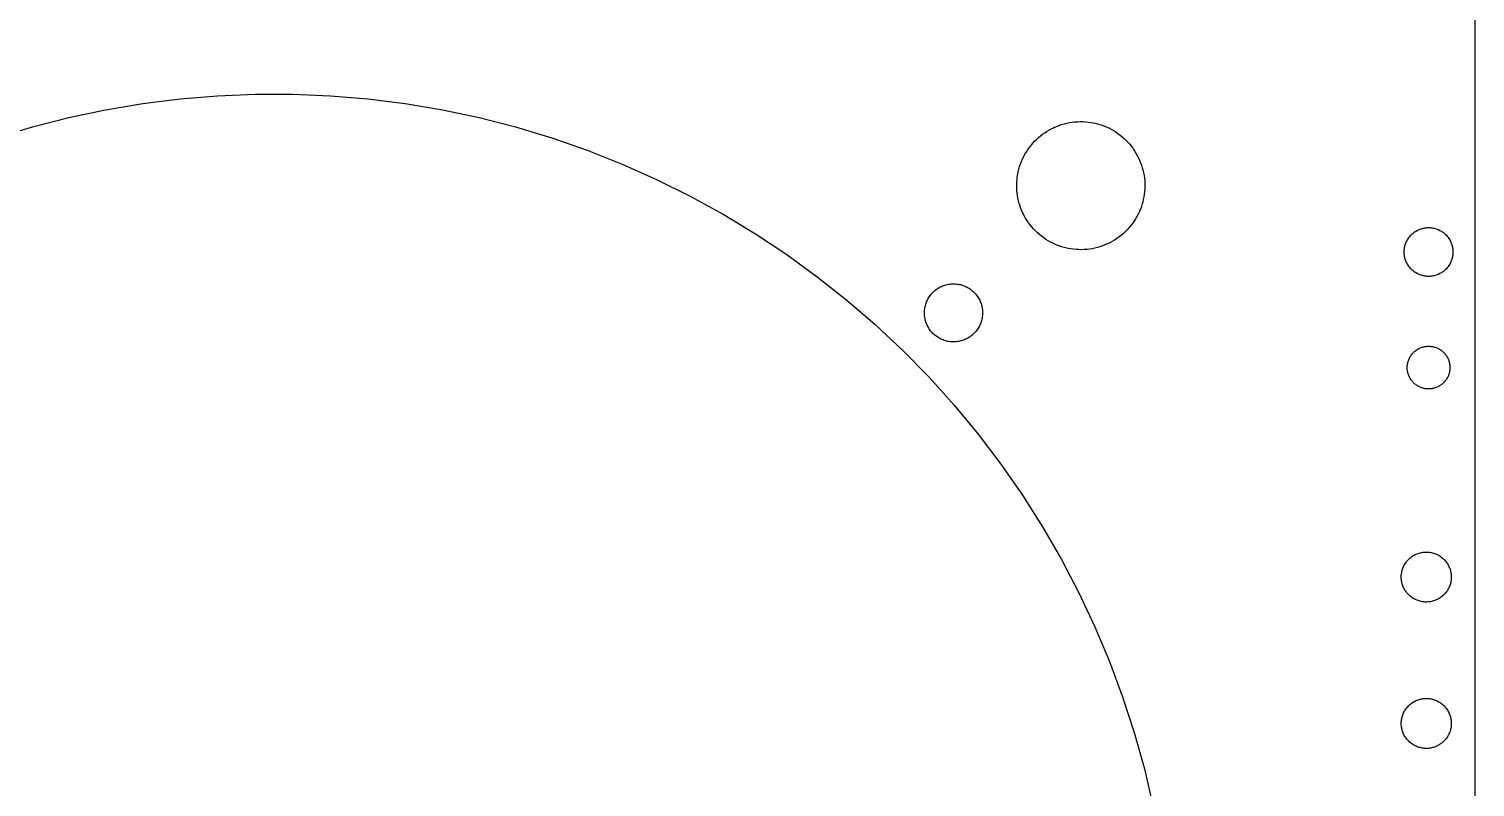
# Model space of a CAD drawing. Header units: metres. Extents: x -5.44 to 3.88, y -4.24 to 5.56.
# Drawn here: x -0.791 to 3.875, y 0.662 to 3.109 of the extents above; entities that cross this region are included whole.
import ezdxf

# ---------------------------------------------------------------- set-up
doc = ezdxf.new("R2010")
doc.units = ezdxf.units.M

msp = doc.modelspace()

# ---------------------------------------------------------------- linework, layer by layer
for p, q in [((3.875, -1.034), (3.875, 4.56599)), ((-0.303024, 2.88313), (-0.182022, 2.89328)), ((-0.182022, 2.89328), (-0.0607, 2.89838)), ((-0.0607, 2.89838), (0.0607, 2.89838)), ((0.0607, 2.89838), (0.182022, 2.89328)), ((0.182022, 2.89328), (0.303024, 2.88313)), ((-0.661987, 2.82242), (-0.543213, 2.84766)), ((-0.543213, 2.84766), (-0.423492, 2.8679)), ((-0.423492, 2.8679), (-0.303024, 2.88313)), ((0.303024, 2.88313), (0.423492, 2.8679)), ((0.423492, 2.8679), (0.543213, 2.84766)), ((0.543213, 2.84766), (0.661987, 2.82242)), ((-0.779602, 2.79222), (-0.661987, 2.82242)), ((0.661987, 2.82242), (0.779602, 2.79222)), ((2.53291, 2.79739), (2.54112, 2.80016)), ((2.54112, 2.80016), (2.54942, 2.80258)), ((2.54942, 2.80258), (2.55783, 2.80464)), ((2.55783, 2.80464), (2.56633, 2.80635)), ((2.56633, 2.80635), (2.57487, 2.80771)), ((2.57487, 2.80771), (2.58348, 2.8087)), ((2.58348, 2.8087), (2.5921, 2.80934)), ((2.5921, 2.80934), (2.60075, 2.8096)), ((2.60075, 2.8096), (2.60942, 2.80951)), ((2.60942, 2.80951), (2.61806, 2.80907)), ((2.61806, 2.80907), (2.62668, 2.80824)), ((2.62668, 2.80824), (2.63525, 2.80707)), ((2.63525, 2.80707), (2.64378, 2.80554)), ((2.64378, 2.80554), (2.65222, 2.80365)), ((2.65222, 2.80365), (2.66058, 2.80141)), ((2.66058, 2.80141), (2.66885, 2.79883)), ((-0.895844, 2.75713), (-0.779602, 2.79222)), ((0.779602, 2.79222), (0.895844, 2.75713)), ((0.895844, 2.75713), (1.01051, 2.71719)), ((2.45987, 2.75211), (2.46623, 2.75797)), ((2.46623, 2.75797), (2.47285, 2.76355)), ((2.47285, 2.76355), (2.47969, 2.76886)), ((2.47969, 2.76886), (2.48674, 2.77388)), ((2.48674, 2.77388), (2.494, 2.77859)), ((2.494, 2.77859), (2.50146, 2.783)), ((2.50146, 2.783), (2.50909, 2.78709)), ((2.50909, 2.78709), (2.51688, 2.79086)), ((2.51688, 2.79086), (2.52483, 2.7943)), ((2.52483, 2.7943), (2.53291, 2.79739)), ((2.66885, 2.79883), (2.677, 2.79588)), ((2.677, 2.79588), (2.68501, 2.79262)), ((2.68501, 2.79262), (2.69289, 2.78902)), ((2.69289, 2.78902), (2.70059, 2.78508)), ((2.70059, 2.78508), (2.70815, 2.78084)), ((2.70815, 2.78084), (2.7155, 2.77628)), ((2.7155, 2.77628), (2.72266, 2.77141)), ((2.72266, 2.77141), (2.72961, 2.76625)), ((2.72961, 2.76625), (2.73634, 2.7608)), ((2.73634, 2.7608), (2.74283, 2.75507)), ((2.74283, 2.75507), (2.74908, 2.74908)), ((1.01051, 2.71719), (1.12341, 2.67249)), ((2.42285, 2.70439), (2.42726, 2.71184)), ((2.42726, 2.71184), (2.43198, 2.7191)), ((2.43198, 2.7191), (2.43698, 2.72617)), ((2.43698, 2.72617), (2.44229, 2.733)), ((2.44229, 2.733), (2.44788, 2.73961)), ((2.44788, 2.73961), (2.45374, 2.74599)), ((2.45374, 2.74599), (2.45987, 2.75211)), ((2.74908, 2.74908), (2.75507, 2.74283)), ((2.75507, 2.74283), (2.7608, 2.73634)), ((2.7608, 2.73634), (2.76625, 2.72961)), ((2.76625, 2.72961), (2.77141, 2.72266)), ((2.77141, 2.72266), (2.77628, 2.7155)), ((2.77628, 2.7155), (2.78084, 2.70815)), ((2.78084, 2.70815), (2.78508, 2.70059)), ((1.12341, 2.67249), (1.23433, 2.62309)), ((2.40327, 2.65642), (2.40569, 2.66473)), ((2.40569, 2.66473), (2.40845, 2.67294)), ((2.40845, 2.67294), (2.41156, 2.68102)), ((2.41156, 2.68102), (2.41499, 2.68896)), ((2.41499, 2.68896), (2.41876, 2.69676)), ((2.41876, 2.69676), (2.42285, 2.70439)), ((2.78508, 2.70059), (2.78902, 2.69289)), ((2.78902, 2.69289), (2.79262, 2.68501)), ((2.79262, 2.68501), (2.79588, 2.677)), ((2.79588, 2.677), (2.79883, 2.66885)), ((2.79883, 2.66885), (2.80141, 2.66058)), ((2.80141, 2.66058), (2.80365, 2.65222)), ((1.23433, 2.62309), (1.34309, 2.56911)), ((2.39624, 2.60509), (2.39651, 2.61374)), ((2.39651, 2.61374), (2.39716, 2.62238)), ((2.39716, 2.62238), (2.39815, 2.63098)), ((2.39815, 2.63098), (2.39951, 2.63953)), ((2.39951, 2.63953), (2.40121, 2.64801)), ((2.40121, 2.64801), (2.40327, 2.65642)), ((2.80365, 2.65222), (2.80554, 2.64378)), ((2.80554, 2.64378), (2.80707, 2.63525)), ((2.80707, 2.63525), (2.80824, 2.62668)), ((2.80824, 2.62668), (2.80907, 2.61806)), ((2.80907, 2.61806), (2.80951, 2.60942)), ((1.34309, 2.56911), (1.44949, 2.51062)), ((2.39633, 2.59644), (2.39624, 2.60509)), ((2.39679, 2.58778), (2.39633, 2.59644)), ((2.3976, 2.57916), (2.39679, 2.58778)), ((2.39877, 2.57059), (2.3976, 2.57916)), ((2.40031, 2.56207), (2.39877, 2.57059)), ((2.80635, 2.56633), (2.80464, 2.55783)), ((2.80771, 2.57487), (2.80635, 2.56633)), ((2.8087, 2.58348), (2.80771, 2.57487)), ((2.80934, 2.5921), (2.8087, 2.58348)), ((2.8096, 2.60075), (2.80934, 2.5921)), ((2.80951, 2.60942), (2.8096, 2.60075)), ((2.40219, 2.55362), (2.40031, 2.56207)), ((2.40443, 2.54526), (2.40219, 2.55362)), ((2.40703, 2.537), (2.40443, 2.54526)), ((2.40996, 2.52885), (2.40703, 2.537)), ((2.41324, 2.52084), (2.40996, 2.52885)), ((2.41684, 2.51297), (2.41324, 2.52084)), ((2.7943, 2.52483), (2.79086, 2.51688)), ((2.79739, 2.53291), (2.7943, 2.52483)), ((2.80016, 2.54112), (2.79739, 2.53291)), ((2.80258, 2.54942), (2.80016, 2.54112)), ((2.80464, 2.55783), (2.80258, 2.54942)), ((1.44949, 2.51062), (1.55336, 2.44771)), ((2.42076, 2.50525), (2.41684, 2.51297)), ((2.42502, 2.49771), (2.42076, 2.50525)), ((2.42958, 2.49036), (2.42502, 2.49771)), ((2.43445, 2.48318), (2.42958, 2.49036)), ((2.43961, 2.47624), (2.43445, 2.48318)), ((2.44505, 2.46951), (2.43961, 2.47624)), ((2.76355, 2.47285), (2.75797, 2.46623)), ((2.76886, 2.47969), (2.76355, 2.47285)), ((2.77388, 2.48674), (2.76886, 2.47969)), ((2.77859, 2.494), (2.77388, 2.48674)), ((2.783, 2.50146), (2.77859, 2.494)), ((2.78709, 2.50909), (2.783, 2.50146)), ((2.79086, 2.51688), (2.78709, 2.50909)), ((1.55336, 2.44771), (1.6545, 2.38052)), ((2.45078, 2.46301), (2.44505, 2.46951)), ((2.45677, 2.45677), (2.45078, 2.46301)), ((2.46301, 2.45078), (2.45677, 2.45677)), ((2.46951, 2.44505), (2.46301, 2.45078)), ((2.47624, 2.43961), (2.46951, 2.44505)), ((2.48318, 2.43445), (2.47624, 2.43961)), ((2.49036, 2.42958), (2.48318, 2.43445)), ((2.49771, 2.42502), (2.49036, 2.42958)), ((2.71184, 2.42726), (2.70439, 2.42285)), ((2.7191, 2.43198), (2.71184, 2.42726)), ((2.72617, 2.43698), (2.7191, 2.43198)), ((2.733, 2.44229), (2.72617, 2.43698)), ((2.73961, 2.44788), (2.733, 2.44229)), ((2.74599, 2.45374), (2.73961, 2.44788)), ((2.75211, 2.45987), (2.74599, 2.45374)), ((2.75797, 2.46623), (2.75211, 2.45987)), ((3.65446, 2.42375), (3.65599, 2.42668)), ((3.65599, 2.42668), (3.65764, 2.42953)), ((3.65764, 2.42953), (3.65941, 2.43231)), ((3.65941, 2.43231), (3.66129, 2.43503)), ((3.66129, 2.43503), (3.66328, 2.43765)), ((3.66328, 2.43765), (3.66539, 2.44019)), ((3.66539, 2.44019), (3.66759, 2.44264)), ((3.66759, 2.44264), (3.66991, 2.44499)), ((3.66991, 2.44499), (3.6723, 2.44725)), ((3.6723, 2.44725), (3.6748, 2.44942)), ((3.6748, 2.44942), (3.67738, 2.45146)), ((3.67738, 2.45146), (3.68005, 2.4534)), ((3.68005, 2.4534), (3.6828, 2.45523)), ((3.6828, 2.45523), (3.68562, 2.45694)), ((3.68562, 2.45694), (3.68851, 2.45853)), ((3.68851, 2.45853), (3.69147, 2.45999)), ((3.69147, 2.45999), (3.69447, 2.46133)), ((3.69447, 2.46133), (3.69754, 2.46254)), ((3.69754, 2.46254), (3.70065, 2.46362)), ((3.70065, 2.46362), (3.70381, 2.46458)), ((3.70381, 2.46458), (3.70702, 2.46541)), ((3.70702, 2.46541), (3.71024, 2.46608)), ((3.71024, 2.46608), (3.71349, 2.46663)), ((3.71349, 2.46663), (3.71677, 2.46706)), ((3.71677, 2.46706), (3.72005, 2.46733)), ((3.72005, 2.46733), (3.72334, 2.46747)), ((3.72334, 2.46747), (3.72664, 2.46747)), ((3.72664, 2.46747), (3.72993, 2.46733)), ((3.72993, 2.46733), (3.73322, 2.46706)), ((3.73322, 2.46706), (3.7365, 2.46663)), ((3.7365, 2.46663), (3.73975, 2.46608)), ((3.73975, 2.46608), (3.74297, 2.46541)), ((3.74297, 2.46541), (3.74617, 2.46458)), ((3.74617, 2.46458), (3.74933, 2.46362)), ((3.74933, 2.46362), (3.75244, 2.46254)), ((3.75244, 2.46254), (3.75551, 2.46133)), ((3.75551, 2.46133), (3.75851, 2.45999)), ((3.75851, 2.45999), (3.76147, 2.45853)), ((3.76147, 2.45853), (3.76436, 2.45694)), ((3.76436, 2.45694), (3.76718, 2.45523)), ((3.76718, 2.45523), (3.76993, 2.4534)), ((3.76993, 2.4534), (3.7726, 2.45146)), ((3.7726, 2.45146), (3.77518, 2.44942)), ((3.77518, 2.44942), (3.77768, 2.44725)), ((3.77768, 2.44725), (3.78009, 2.44499)), ((3.78009, 2.44499), (3.78239, 2.44264)), ((3.78239, 2.44264), (3.78459, 2.44019)), ((3.78459, 2.44019), (3.7867, 2.43765)), ((3.7867, 2.43765), (3.7887, 2.43503)), ((3.7887, 2.43503), (3.79057, 2.43231)), ((3.79057, 2.43231), (3.79234, 2.42953)), ((3.79234, 2.42953), (3.79399, 2.42668)), ((3.79399, 2.42668), (3.79552, 2.42375)), ((1.6545, 2.38052), (1.75273, 2.30914)), ((2.50525, 2.42076), (2.49771, 2.42502)), ((2.51297, 2.41684), (2.50525, 2.42076)), ((2.52084, 2.41324), (2.51297, 2.41684)), ((2.52885, 2.40996), (2.52084, 2.41324)), ((2.537, 2.40703), (2.52885, 2.40996)), ((2.54526, 2.40443), (2.537, 2.40703)), ((2.55362, 2.40219), (2.54526, 2.40443)), ((2.56207, 2.40031), (2.55362, 2.40219)), ((2.57059, 2.39877), (2.56207, 2.40031)), ((2.57916, 2.3976), (2.57059, 2.39877)), ((2.58778, 2.39679), (2.57916, 2.3976)), ((2.59644, 2.39633), (2.58778, 2.39679)), ((2.60509, 2.39624), (2.59644, 2.39633)), ((2.61374, 2.39651), (2.60509, 2.39624)), ((2.62238, 2.39716), (2.61374, 2.39651)), ((2.63098, 2.39815), (2.62238, 2.39716)), ((2.63953, 2.39951), (2.63098, 2.39815)), ((2.64801, 2.40121), (2.63953, 2.39951)), ((2.65642, 2.40327), (2.64801, 2.40121)), ((2.66473, 2.40569), (2.65642, 2.40327)), ((2.67294, 2.40845), (2.66473, 2.40569)), ((2.68102, 2.41156), (2.67294, 2.40845)), ((2.68896, 2.41499), (2.68102, 2.41156)), ((2.69676, 2.41876), (2.68896, 2.41499)), ((2.70439, 2.42285), (2.69676, 2.41876)), ((3.64626, 2.38875), (3.64632, 2.39204)), ((3.64632, 2.38544), (3.64626, 2.38875)), ((3.64632, 2.39204), (3.64653, 2.39532)), ((3.64653, 2.38216), (3.64632, 2.38544)), ((3.64653, 2.39532), (3.64688, 2.39861)), ((3.64688, 2.37888), (3.64653, 2.38216)), ((3.64688, 2.39861), (3.64735, 2.40187)), ((3.64735, 2.40187), (3.64798, 2.40511)), ((3.64798, 2.40511), (3.64873, 2.40833)), ((3.64873, 2.40833), (3.64961, 2.4115)), ((3.64961, 2.4115), (3.65063, 2.41464)), ((3.65063, 2.41464), (3.65178, 2.41772)), ((3.65178, 2.41772), (3.65306, 2.42076)), ((3.65306, 2.42076), (3.65446, 2.42375)), ((3.79552, 2.42375), (3.79692, 2.42076)), ((3.79692, 2.42076), (3.7982, 2.41772)), ((3.7982, 2.41772), (3.79935, 2.41464)), ((3.79935, 2.41464), (3.80037, 2.4115)), ((3.80037, 2.4115), (3.80125, 2.40833)), ((3.80125, 2.40833), (3.80202, 2.40511)), ((3.80202, 2.40511), (3.80263, 2.40187)), ((3.80263, 2.40187), (3.80312, 2.39861)), ((3.80312, 2.39861), (3.80345, 2.39532)), ((3.80345, 2.38216), (3.80312, 2.37888)), ((3.80345, 2.39532), (3.80367, 2.39204)), ((3.80367, 2.38544), (3.80345, 2.38216)), ((3.80367, 2.39204), (3.80373, 2.38875)), ((3.80373, 2.38875), (3.80367, 2.38544)), ((3.64735, 2.37561), (3.64688, 2.37888)), ((3.64798, 2.37238), (3.64735, 2.37561)), ((3.64873, 2.36916), (3.64798, 2.37238)), ((3.64961, 2.36598), (3.64873, 2.36916)), ((3.65063, 2.36284), (3.64961, 2.36598)), ((3.65178, 2.35976), (3.65063, 2.36284)), ((3.65306, 2.35672), (3.65178, 2.35976)), ((3.65446, 2.35373), (3.65306, 2.35672)), ((3.65599, 2.35081), (3.65446, 2.35373)), ((3.65764, 2.34795), (3.65599, 2.35081)), ((3.65941, 2.34517), (3.65764, 2.34795)), ((3.66129, 2.34245), (3.65941, 2.34517)), ((3.66328, 2.33983), (3.66129, 2.34245)), ((3.66539, 2.3373), (3.66328, 2.33983)), ((3.66759, 2.33484), (3.66539, 2.3373)), ((3.66991, 2.33249), (3.66759, 2.33484)), ((3.78239, 2.33484), (3.78009, 2.33249)), ((3.78459, 2.3373), (3.78239, 2.33484)), ((3.7867, 2.33983), (3.78459, 2.3373)), ((3.7887, 2.34245), (3.7867, 2.33983)), ((3.79057, 2.34517), (3.7887, 2.34245)), ((3.79234, 2.34795), (3.79057, 2.34517)), ((3.79399, 2.35081), (3.79234, 2.34795)), ((3.79552, 2.35373), (3.79399, 2.35081)), ((3.79692, 2.35672), (3.79552, 2.35373)), ((3.7982, 2.35976), (3.79692, 2.35672)), ((3.79935, 2.36284), (3.7982, 2.35976)), ((3.80037, 2.36598), (3.79935, 2.36284)), ((3.80125, 2.36916), (3.80037, 2.36598)), ((3.80202, 2.37238), (3.80125, 2.36916)), ((3.80263, 2.37561), (3.80202, 2.37238)), ((3.80312, 2.37888), (3.80263, 2.37561)), ((1.75273, 2.30914), (1.8479, 2.23372)), ((3.6723, 2.33023), (3.66991, 2.33249)), ((3.6748, 2.32806), (3.6723, 2.33023)), ((3.67738, 2.32602), (3.6748, 2.32806)), ((3.68005, 2.32408), (3.67738, 2.32602)), ((3.6828, 2.32227), (3.68005, 2.32408)), ((3.68562, 2.32056), (3.6828, 2.32227)), ((3.68851, 2.31895), (3.68562, 2.32056)), ((3.69147, 2.31749), (3.68851, 2.31895)), ((3.69447, 2.31615), (3.69147, 2.31749)), ((3.69754, 2.31494), (3.69447, 2.31615)), ((3.70065, 2.31386), (3.69754, 2.31494)), ((3.70381, 2.3129), (3.70065, 2.31386)), ((3.70702, 2.31209), (3.70381, 2.3129)), ((3.71024, 2.3114), (3.70702, 2.31209)), ((3.71349, 2.31085), (3.71024, 2.3114)), ((3.71677, 2.31042), (3.71349, 2.31085)), ((3.72005, 2.31015), (3.71677, 2.31042)), ((3.72334, 2.31001), (3.72005, 2.31015)), ((3.72664, 2.31001), (3.72334, 2.31001)), ((3.72993, 2.31015), (3.72664, 2.31001)), ((3.73322, 2.31042), (3.72993, 2.31015)), ((3.7365, 2.31085), (3.73322, 2.31042)), ((3.73975, 2.3114), (3.7365, 2.31085)), ((3.74297, 2.31209), (3.73975, 2.3114)), ((3.74617, 2.3129), (3.74297, 2.31209)), ((3.74933, 2.31386), (3.74617, 2.3129)), ((3.75244, 2.31494), (3.74933, 2.31386)), ((3.75551, 2.31615), (3.75244, 2.31494)), ((3.75851, 2.31749), (3.75551, 2.31615)), ((3.76147, 2.31895), (3.75851, 2.31749)), ((3.76436, 2.32056), (3.76147, 2.31895)), ((3.76718, 2.32227), (3.76436, 2.32056)), ((3.76993, 2.32408), (3.76718, 2.32227)), ((3.7726, 2.32602), (3.76993, 2.32408)), ((3.77518, 2.32806), (3.7726, 2.32602)), ((3.77768, 2.33023), (3.77518, 2.32806)), ((3.78009, 2.33249), (3.77768, 2.33023)), ((2.11063, 2.23833), (2.11263, 2.2417)), ((2.11263, 2.2417), (2.11476, 2.245)), ((2.11476, 2.245), (2.11703, 2.2482)), ((2.11703, 2.2482), (2.11945, 2.2513)), ((2.11945, 2.2513), (2.12198, 2.2543)), ((2.12198, 2.2543), (2.12463, 2.25719)), ((2.12463, 2.25719), (2.12741, 2.25996)), ((2.12741, 2.25996), (2.13031, 2.26262)), ((2.13031, 2.26262), (2.1333, 2.26515)), ((2.1333, 2.26515), (2.1364, 2.26756)), ((2.1364, 2.26756), (2.1396, 2.26984)), ((2.1396, 2.26984), (2.1429, 2.27197)), ((2.1429, 2.27197), (2.14629, 2.27397)), ((2.14629, 2.27397), (2.14973, 2.27583)), ((2.14973, 2.27583), (2.15327, 2.27754)), ((2.15327, 2.27754), (2.15688, 2.2791)), ((2.15688, 2.2791), (2.16054, 2.2805)), ((2.16054, 2.2805), (2.16426, 2.28177)), ((2.16426, 2.28177), (2.16805, 2.28285)), ((2.16805, 2.28285), (2.17184, 2.2838)), ((2.17184, 2.2838), (2.1757, 2.28458)), ((2.1757, 2.28458), (2.17958, 2.28519)), ((2.17958, 2.28519), (2.18347, 2.28563)), ((2.18347, 2.28563), (2.18739, 2.28592)), ((2.18739, 2.28592), (2.19131, 2.28604)), ((2.19131, 2.28604), (2.19525, 2.28601)), ((2.19525, 2.28601), (2.19917, 2.2858)), ((2.19917, 2.2858), (2.20308, 2.28543)), ((2.20308, 2.28543), (2.20697, 2.2849)), ((2.20697, 2.2849), (2.21083, 2.28419)), ((2.21083, 2.28419), (2.21466, 2.28334)), ((2.21466, 2.28334), (2.21846, 2.28233)), ((2.21846, 2.28233), (2.2222, 2.28116)), ((2.2222, 2.28116), (2.22591, 2.27983)), ((2.22591, 2.27983), (2.22954, 2.27834)), ((2.22954, 2.27834), (2.23311, 2.2767)), ((2.23311, 2.2767), (2.2366, 2.27492)), ((2.2366, 2.27492), (2.24002, 2.27299)), ((2.24002, 2.27299), (2.24336, 2.27092)), ((2.24336, 2.27092), (2.24661, 2.26872)), ((2.24661, 2.26872), (2.24976, 2.26637)), ((2.24976, 2.26637), (2.25281, 2.2639)), ((2.25281, 2.2639), (2.25575, 2.26131)), ((2.25575, 2.26131), (2.25859, 2.25859)), ((2.25859, 2.25859), (2.26131, 2.25575)), ((2.26131, 2.25575), (2.2639, 2.25281)), ((2.2639, 2.25281), (2.26637, 2.24976)), ((2.26637, 2.24976), (2.26872, 2.24661)), ((2.26872, 2.24661), (2.27092, 2.24336)), ((2.27092, 2.24336), (2.27299, 2.24002)), ((2.27299, 2.24002), (2.27492, 2.2366)), ((1.8479, 2.23372), (1.93982, 2.15439)), ((2.09856, 2.19328), (2.09868, 2.1972)), ((2.0986, 2.18936), (2.09856, 2.19328)), ((2.09868, 2.1972), (2.09897, 2.20113)), ((2.09897, 2.20113), (2.09943, 2.20503)), ((2.09943, 2.20503), (2.10004, 2.20891)), ((2.10004, 2.20891), (2.10081, 2.21275)), ((2.10081, 2.21275), (2.10175, 2.21657)), ((2.10175, 2.21657), (2.10284, 2.22034)), ((2.10284, 2.22034), (2.1041, 2.22406)), ((2.1041, 2.22406), (2.1055, 2.22772)), ((2.1055, 2.22772), (2.10706, 2.23132)), ((2.10706, 2.23132), (2.10876, 2.23486)), ((2.10876, 2.23486), (2.11063, 2.23833)), ((2.27492, 2.2366), (2.2767, 2.23311)), ((2.2767, 2.23311), (2.27834, 2.22954)), ((2.27834, 2.22954), (2.27983, 2.22591)), ((2.27983, 2.22591), (2.28116, 2.2222)), ((2.28116, 2.2222), (2.28233, 2.21846)), ((2.28233, 2.21846), (2.28334, 2.21466)), ((2.28334, 2.21466), (2.28419, 2.21083)), ((2.28419, 2.21083), (2.2849, 2.20697)), ((2.2849, 2.20697), (2.28543, 2.20308)), ((2.28543, 2.20308), (2.2858, 2.19917)), ((2.2858, 2.19917), (2.28601, 2.19525)), ((2.28601, 2.19525), (2.28604, 2.19131)), ((1.93982, 2.15439), (2.02832, 2.07126)), ((2.0988, 2.18544), (2.0986, 2.18936)), ((2.09917, 2.18153), (2.0988, 2.18544)), ((2.0997, 2.17764), (2.09917, 2.18153)), ((2.1004, 2.17377), (2.0997, 2.17764)), ((2.10126, 2.16994), (2.1004, 2.17377)), ((2.10228, 2.16615), (2.10126, 2.16994)), ((2.10345, 2.1624), (2.10228, 2.16615)), ((2.10478, 2.15871), (2.10345, 2.1624)), ((2.10626, 2.15508), (2.10478, 2.15871)), ((2.10789, 2.1515), (2.10626, 2.15508)), ((2.10968, 2.14799), (2.10789, 2.1515)), ((2.1116, 2.14458), (2.10968, 2.14799)), ((2.27397, 2.14629), (2.27197, 2.1429)), ((2.27583, 2.14973), (2.27397, 2.14629)), ((2.27754, 2.15327), (2.27583, 2.14973)), ((2.2791, 2.15688), (2.27754, 2.15327)), ((2.2805, 2.16054), (2.2791, 2.15688)), ((2.28177, 2.16426), (2.2805, 2.16054)), ((2.28285, 2.16805), (2.28177, 2.16426)), ((2.2838, 2.17184), (2.28285, 2.16805)), ((2.28458, 2.1757), (2.2838, 2.17184)), ((2.28519, 2.17958), (2.28458, 2.1757)), ((2.28563, 2.18347), (2.28519, 2.17958)), ((2.28592, 2.18739), (2.28563, 2.18347)), ((2.28604, 2.19131), (2.28592, 2.18739)), ((2.11368, 2.14124), (2.1116, 2.14458)), ((2.11589, 2.138), (2.11368, 2.14124)), ((2.11823, 2.13484), (2.11589, 2.138)), ((2.1207, 2.13179), (2.11823, 2.13484)), ((2.12329, 2.12885), (2.1207, 2.13179)), ((2.12601, 2.12601), (2.12329, 2.12885)), ((2.12885, 2.12329), (2.12601, 2.12601)), ((2.13179, 2.1207), (2.12885, 2.12329)), ((2.13484, 2.11823), (2.13179, 2.1207)), ((2.138, 2.11589), (2.13484, 2.11823)), ((2.14124, 2.11368), (2.138, 2.11589)), ((2.14458, 2.1116), (2.14124, 2.11368)), ((2.14799, 2.10968), (2.14458, 2.1116)), ((2.1515, 2.10789), (2.14799, 2.10968)), ((2.15508, 2.10626), (2.1515, 2.10789)), ((2.15871, 2.10478), (2.15508, 2.10626)), ((2.1624, 2.10345), (2.15871, 2.10478)), ((2.16615, 2.10228), (2.1624, 2.10345)), ((2.16994, 2.10126), (2.16615, 2.10228)), ((2.17377, 2.1004), (2.16994, 2.10126)), ((2.17764, 2.0997), (2.17377, 2.1004)), ((2.18153, 2.09917), (2.17764, 2.0997)), ((2.20891, 2.10004), (2.20503, 2.09943)), ((2.21275, 2.10081), (2.20891, 2.10004)), ((2.21657, 2.10175), (2.21275, 2.10081)), ((2.22034, 2.10284), (2.21657, 2.10175)), ((2.22406, 2.1041), (2.22034, 2.10284)), ((2.22772, 2.1055), (2.22406, 2.1041)), ((2.23132, 2.10706), (2.22772, 2.1055)), ((2.23486, 2.10876), (2.23132, 2.10706)), ((2.23833, 2.11063), (2.23486, 2.10876)), ((2.2417, 2.11263), (2.23833, 2.11063)), ((2.245, 2.11476), (2.2417, 2.11263)), ((2.2482, 2.11703), (2.245, 2.11476)), ((2.2513, 2.11945), (2.2482, 2.11703)), ((2.2543, 2.12198), (2.2513, 2.11945)), ((2.25719, 2.12463), (2.2543, 2.12198)), ((2.25996, 2.12741), (2.25719, 2.12463)), ((2.26262, 2.13031), (2.25996, 2.12741)), ((2.26515, 2.1333), (2.26262, 2.13031)), ((2.26756, 2.1364), (2.26515, 2.1333)), ((2.26984, 2.1396), (2.26756, 2.1364)), ((2.27197, 2.1429), (2.26984, 2.1396)), ((2.02832, 2.07126), (2.11328, 1.98451)), ((2.18544, 2.0988), (2.18153, 2.09917)), ((2.18936, 2.0986), (2.18544, 2.0988)), ((2.19328, 2.09856), (2.18936, 2.0986)), ((2.1972, 2.09868), (2.19328, 2.09856)), ((2.20113, 2.09897), (2.1972, 2.09868)), ((2.20503, 2.09943), (2.20113, 2.09897)), ((3.66606, 2.05144), (3.6676, 2.05386)), ((3.6676, 2.05386), (3.66925, 2.05624)), ((3.66925, 2.05624), (3.67101, 2.05853)), ((3.67101, 2.05853), (3.67284, 2.06076)), ((3.67284, 2.06076), (3.67477, 2.06291)), ((3.67477, 2.06291), (3.67679, 2.06497)), ((3.67679, 2.06497), (3.67889, 2.06694)), ((3.67889, 2.06694), (3.68108, 2.06883)), ((3.68108, 2.06883), (3.68333, 2.07062)), ((3.68333, 2.07062), (3.68567, 2.07231)), ((3.68567, 2.07231), (3.68808, 2.07391)), ((3.68808, 2.07391), (3.69054, 2.07541)), ((3.69054, 2.07541), (3.69307, 2.0768)), ((3.69307, 2.0768), (3.69566, 2.07808)), ((3.69566, 2.07808), (3.69829, 2.07925)), ((3.69829, 2.07925), (3.70097, 2.08032)), ((3.70097, 2.08032), (3.7037, 2.08127)), ((3.7037, 2.08127), (3.70647, 2.08211)), ((3.70647, 2.08211), (3.70926, 2.08282)), ((3.70926, 2.08282), (3.71208, 2.08342)), ((3.71208, 2.08342), (3.71494, 2.08389)), ((3.71494, 2.08389), (3.71779, 2.08426)), ((3.71779, 2.08426), (3.72067, 2.0845)), ((3.72067, 2.0845), (3.72356, 2.08463)), ((3.72356, 2.08463), (3.72644, 2.08463)), ((3.72644, 2.08463), (3.72932, 2.0845)), ((3.72932, 2.0845), (3.73219, 2.08426)), ((3.73219, 2.08426), (3.73506, 2.08389)), ((3.73506, 2.08389), (3.7379, 2.08342)), ((3.7379, 2.08342), (3.74072, 2.08282)), ((3.74072, 2.08282), (3.74352, 2.08211)), ((3.74352, 2.08211), (3.74628, 2.08127)), ((3.74628, 2.08127), (3.74901, 2.08032)), ((3.74901, 2.08032), (3.75169, 2.07925)), ((3.75169, 2.07925), (3.75433, 2.07808)), ((3.75433, 2.07808), (3.75691, 2.0768)), ((3.75691, 2.0768), (3.75945, 2.07541)), ((3.75945, 2.07541), (3.7619, 2.07391)), ((3.7619, 2.07391), (3.76431, 2.07231)), ((3.76431, 2.07231), (3.76665, 2.07062)), ((3.76665, 2.07062), (3.76891, 2.06883)), ((3.76891, 2.06883), (3.77109, 2.06694)), ((3.77109, 2.06694), (3.77319, 2.06497)), ((3.77319, 2.06497), (3.77522, 2.06291)), ((3.77522, 2.06291), (3.77715, 2.06076)), ((3.77715, 2.06076), (3.77899, 2.05853)), ((3.77899, 2.05853), (3.78073, 2.05624)), ((3.78073, 2.05624), (3.78238, 2.05386)), ((3.78238, 2.05386), (3.78392, 2.05144)), ((3.6561, 2.01575), (3.65616, 2.01863)), ((3.65616, 2.01286), (3.6561, 2.01575)), ((3.65616, 2.01863), (3.65634, 2.0215)), ((3.65634, 2.00998), (3.65616, 2.01286)), ((3.65634, 2.0215), (3.65663, 2.02438)), ((3.65663, 2.00711), (3.65634, 2.00998)), ((3.65663, 2.02438), (3.65706, 2.02724)), ((3.65706, 2.00426), (3.65663, 2.00711)), ((3.65706, 2.02724), (3.65761, 2.03006)), ((3.65761, 2.03006), (3.65826, 2.03288)), ((3.65826, 2.03288), (3.65904, 2.03566)), ((3.65904, 2.03566), (3.65993, 2.03841)), ((3.65993, 2.03841), (3.66093, 2.04111)), ((3.66093, 2.04111), (3.66205, 2.04376)), ((3.66205, 2.04376), (3.66328, 2.04637)), ((3.66328, 2.04637), (3.66461, 2.04893)), ((3.66461, 2.04893), (3.66606, 2.05144)), ((3.78392, 2.05144), (3.78537, 2.04893)), ((3.78537, 2.04893), (3.7867, 2.04637)), ((3.7867, 2.04637), (3.78793, 2.04376)), ((3.78793, 2.04376), (3.78905, 2.04111)), ((3.78905, 2.04111), (3.79005, 2.03841)), ((3.79005, 2.03841), (3.79095, 2.03566)), ((3.79095, 2.03566), (3.79172, 2.03288)), ((3.79172, 2.03288), (3.79239, 2.03006)), ((3.79239, 2.03006), (3.79292, 2.02724)), ((3.79292, 2.02724), (3.79335, 2.02438)), ((3.79335, 2.00711), (3.79292, 2.00426)), ((3.79335, 2.02438), (3.79366, 2.0215)), ((3.79366, 2.00998), (3.79335, 2.00711)), ((3.79366, 2.0215), (3.79382, 2.01863)), ((3.79382, 2.01286), (3.79366, 2.00998)), ((3.79382, 2.01863), (3.79388, 2.01575)), ((3.79388, 2.01575), (3.79382, 2.01286)), ((2.11328, 1.98451), (2.19453, 1.89427)), ((3.65761, 2.00142), (3.65706, 2.00426)), ((3.65826, 1.99861), (3.65761, 2.00142)), ((3.65904, 1.99583), (3.65826, 1.99861)), ((3.65993, 1.99309), (3.65904, 1.99583)), ((3.66093, 1.99037), (3.65993, 1.99309)), ((3.66205, 1.98772), (3.66093, 1.99037)), ((3.66328, 1.98511), (3.66205, 1.98772)), ((3.66461, 1.98254), (3.66328, 1.98511)), ((3.66606, 1.98006), (3.66461, 1.98254)), ((3.6676, 1.97762), (3.66606, 1.98006)), ((3.66925, 1.97525), (3.6676, 1.97762)), ((3.67101, 1.97295), (3.66925, 1.97525)), ((3.67284, 1.97072), (3.67101, 1.97295)), ((3.67477, 1.96858), (3.67284, 1.97072)), ((3.67679, 1.96652), (3.67477, 1.96858)), ((3.67889, 1.96454), (3.67679, 1.96652)), ((3.68108, 1.96266), (3.67889, 1.96454)), ((3.68333, 1.96086), (3.68108, 1.96266)), ((3.68567, 1.95917), (3.68333, 1.96086)), ((3.76665, 1.96086), (3.76431, 1.95917)), ((3.76891, 1.96266), (3.76665, 1.96086)), ((3.77109, 1.96454), (3.76891, 1.96266)), ((3.77319, 1.96652), (3.77109, 1.96454)), ((3.77522, 1.96858), (3.77319, 1.96652)), ((3.77715, 1.97072), (3.77522, 1.96858)), ((3.77899, 1.97295), (3.77715, 1.97072)), ((3.78073, 1.97525), (3.77899, 1.97295)), ((3.78238, 1.97762), (3.78073, 1.97525)), ((3.78392, 1.98006), (3.78238, 1.97762)), ((3.78537, 1.98254), (3.78392, 1.98006)), ((3.7867, 1.98511), (3.78537, 1.98254)), ((3.78793, 1.98772), (3.7867, 1.98511)), ((3.78905, 1.99037), (3.78793, 1.98772)), ((3.79005, 1.99309), (3.78905, 1.99037)), ((3.79095, 1.99583), (3.79005, 1.99309)), ((3.79172, 1.99861), (3.79095, 1.99583)), ((3.79239, 2.00142), (3.79172, 1.99861)), ((3.79292, 2.00426), (3.79239, 2.00142)), ((3.68808, 1.95757), (3.68567, 1.95917)), ((3.69054, 1.95607), (3.68808, 1.95757)), ((3.69307, 1.95468), (3.69054, 1.95607)), ((3.69566, 1.9534), (3.69307, 1.95468)), ((3.69829, 1.95222), (3.69566, 1.9534)), ((3.70097, 1.95117), (3.69829, 1.95222)), ((3.7037, 1.95021), (3.70097, 1.95117)), ((3.70647, 1.94939), (3.7037, 1.95021)), ((3.70926, 1.94867), (3.70647, 1.94939)), ((3.71208, 1.94806), (3.70926, 1.94867)), ((3.71494, 1.94759), (3.71208, 1.94806)), ((3.71779, 1.94722), (3.71494, 1.94759)), ((3.72067, 1.94698), (3.71779, 1.94722)), ((3.72356, 1.94685), (3.72067, 1.94698)), ((3.72644, 1.94685), (3.72356, 1.94685)), ((3.72932, 1.94698), (3.72644, 1.94685)), ((3.73219, 1.94722), (3.72932, 1.94698)), ((3.73506, 1.94759), (3.73219, 1.94722)), ((3.7379, 1.94806), (3.73506, 1.94759)), ((3.74072, 1.94867), (3.7379, 1.94806)), ((3.74352, 1.94939), (3.74072, 1.94867)), ((3.74628, 1.95021), (3.74352, 1.94939)), ((3.74901, 1.95117), (3.74628, 1.95021)), ((3.75169, 1.95222), (3.74901, 1.95117)), ((3.75433, 1.9534), (3.75169, 1.95222)), ((3.75691, 1.95468), (3.75433, 1.9534)), ((3.75945, 1.95607), (3.75691, 1.95468)), ((3.7619, 1.95757), (3.75945, 1.95607)), ((3.76431, 1.95917), (3.7619, 1.95757)), ((2.19453, 1.89427), (2.27193, 1.8007)), ((2.27193, 1.8007), (2.34535, 1.70399)), ((2.34535, 1.70399), (2.41464, 1.60428)), ((2.41464, 1.60428), (2.47971, 1.50175)), ((2.47971, 1.50175), (2.54042, 1.39661)), ((3.66226, 1.39859), (3.66478, 1.40086)), ((3.66478, 1.40086), (3.66737, 1.40302)), ((3.66737, 1.40302), (3.67007, 1.40506)), ((3.67007, 1.40506), (3.67285, 1.40698)), ((3.67285, 1.40698), (3.6757, 1.4088)), ((3.6757, 1.4088), (3.67863, 1.41049)), ((3.67863, 1.41049), (3.68163, 1.41205)), ((3.68163, 1.41205), (3.68469, 1.4135)), ((3.68469, 1.4135), (3.68781, 1.41481)), ((3.68781, 1.41481), (3.69096, 1.41599)), ((3.69096, 1.41599), (3.69418, 1.41702)), ((3.69418, 1.41702), (3.69745, 1.41794)), ((3.69745, 1.41794), (3.70073, 1.4187)), ((3.70073, 1.4187), (3.70406, 1.41934)), ((3.70406, 1.41934), (3.7074, 1.41983)), ((3.7074, 1.41983), (3.71075, 1.42018)), ((3.71075, 1.42018), (3.71413, 1.42039)), ((3.71413, 1.42039), (3.71751, 1.42047)), ((3.71751, 1.42047), (3.72089, 1.42039)), ((3.72089, 1.42039), (3.72426, 1.42018)), ((3.72426, 1.42018), (3.72763, 1.41983)), ((3.72763, 1.41983), (3.73097, 1.41934)), ((3.73097, 1.41934), (3.7343, 1.4187)), ((3.7343, 1.4187), (3.73758, 1.41794)), ((3.73758, 1.41794), (3.74084, 1.41702)), ((3.74084, 1.41702), (3.74405, 1.41599)), ((3.74405, 1.41599), (3.74722, 1.41481)), ((3.74722, 1.41481), (3.75034, 1.4135)), ((3.75034, 1.4135), (3.7534, 1.41205)), ((3.7534, 1.41205), (3.75639, 1.41049)), ((3.75639, 1.41049), (3.75932, 1.4088)), ((3.75932, 1.4088), (3.76218, 1.40698)), ((3.76218, 1.40698), (3.76495, 1.40506)), ((3.76495, 1.40506), (3.76764, 1.40302)), ((3.76764, 1.40302), (3.77025, 1.40086)), ((3.77025, 1.40086), (3.77277, 1.39859)), ((2.54042, 1.39661), (2.59668, 1.289)), ((3.63766, 1.35155), (3.63823, 1.35489)), ((3.63823, 1.35489), (3.63893, 1.3582)), ((3.63893, 1.3582), (3.63977, 1.36147)), ((3.63977, 1.36147), (3.64075, 1.3647)), ((3.64075, 1.3647), (3.64186, 1.36789)), ((3.64186, 1.36789), (3.64311, 1.37103)), ((3.64311, 1.37103), (3.64449, 1.37413)), ((3.64449, 1.37413), (3.646, 1.37715)), ((3.646, 1.37715), (3.64761, 1.38011)), ((3.64761, 1.38011), (3.64937, 1.38301)), ((3.64937, 1.38301), (3.65125, 1.38582)), ((3.65125, 1.38582), (3.65323, 1.38857)), ((3.65323, 1.38857), (3.65532, 1.3912)), ((3.65532, 1.3912), (3.65753, 1.39377)), ((3.65753, 1.39377), (3.65985, 1.39622)), ((3.65985, 1.39622), (3.66226, 1.39859)), ((3.77277, 1.39859), (3.77518, 1.39622)), ((3.77518, 1.39622), (3.7775, 1.39377)), ((3.7775, 1.39377), (3.77969, 1.3912)), ((3.77969, 1.3912), (3.7818, 1.38857)), ((3.7818, 1.38857), (3.78378, 1.38582)), ((3.78378, 1.38582), (3.78566, 1.38301)), ((3.78566, 1.38301), (3.78741, 1.38011)), ((3.78741, 1.38011), (3.78903, 1.37715)), ((3.78903, 1.37715), (3.79054, 1.37413)), ((3.79054, 1.37413), (3.79192, 1.37103)), ((3.79192, 1.37103), (3.79315, 1.36789)), ((3.79315, 1.36789), (3.79427, 1.3647)), ((3.79427, 1.3647), (3.79524, 1.36147)), ((3.79524, 1.36147), (3.79608, 1.3582)), ((3.79608, 1.3582), (3.7968, 1.35489)), ((3.7968, 1.35489), (3.79735, 1.35155)), ((3.63683, 1.34145), (3.63696, 1.34483)), ((3.63683, 1.33807), (3.63683, 1.34145)), ((3.63696, 1.3347), (3.63683, 1.33807)), ((3.63696, 1.34483), (3.63725, 1.34821)), ((3.63725, 1.33133), (3.63696, 1.3347)), ((3.63725, 1.34821), (3.63766, 1.35155)), ((3.63766, 1.32797), (3.63725, 1.33133)), ((3.63823, 1.32465), (3.63766, 1.32797)), ((3.63893, 1.32133), (3.63823, 1.32465)), ((3.63977, 1.31805), (3.63893, 1.32133)), ((3.64075, 1.31482), (3.63977, 1.31805)), ((3.64186, 1.31163), (3.64075, 1.31482)), ((3.64311, 1.30849), (3.64186, 1.31163)), ((3.64449, 1.3054), (3.64311, 1.30849)), ((3.79192, 1.30849), (3.79054, 1.3054)), ((3.79315, 1.31163), (3.79192, 1.30849)), ((3.79427, 1.31482), (3.79315, 1.31163)), ((3.79524, 1.31805), (3.79427, 1.31482)), ((3.79608, 1.32133), (3.79524, 1.31805)), ((3.7968, 1.32465), (3.79608, 1.32133)), ((3.79735, 1.32797), (3.7968, 1.32465)), ((3.79735, 1.35155), (3.79778, 1.34821)), ((3.79778, 1.33133), (3.79735, 1.32797)), ((3.79778, 1.34821), (3.79807, 1.34483)), ((3.79807, 1.3347), (3.79778, 1.33133)), ((3.79807, 1.34483), (3.7982, 1.34145)), ((3.7982, 1.33807), (3.79807, 1.3347)), ((3.7982, 1.34145), (3.7982, 1.33807)), ((2.59668, 1.289), (2.64838, 1.17912)), ((3.646, 1.30237), (3.64449, 1.3054)), ((3.64761, 1.29941), (3.646, 1.30237)), ((3.64937, 1.29652), (3.64761, 1.29941)), ((3.65125, 1.2937), (3.64937, 1.29652)), ((3.65323, 1.29097), (3.65125, 1.2937)), ((3.65532, 1.28831), (3.65323, 1.29097)), ((3.65753, 1.28575), (3.65532, 1.28831)), ((3.65985, 1.28329), (3.65753, 1.28575)), ((3.66226, 1.28093), (3.65985, 1.28329)), ((3.66478, 1.27867), (3.66226, 1.28093)), ((3.66737, 1.2765), (3.66478, 1.27867)), ((3.67007, 1.27448), (3.66737, 1.2765)), ((3.67285, 1.27254), (3.67007, 1.27448)), ((3.6757, 1.27072), (3.67285, 1.27254)), ((3.67863, 1.26904), (3.6757, 1.27072)), ((3.68163, 1.26747), (3.67863, 1.26904)), ((3.68469, 1.26604), (3.68163, 1.26747)), ((3.68781, 1.26472), (3.68469, 1.26604)), ((3.69096, 1.26355), (3.68781, 1.26472)), ((3.69418, 1.2625), (3.69096, 1.26355)), ((3.69745, 1.2616), (3.69418, 1.2625)), ((3.70073, 1.26082), (3.69745, 1.2616)), ((3.70406, 1.26018), (3.70073, 1.26082)), ((3.7074, 1.25969), (3.70406, 1.26018)), ((3.73097, 1.26018), (3.72763, 1.25969)), ((3.7343, 1.26082), (3.73097, 1.26018)), ((3.73758, 1.2616), (3.7343, 1.26082)), ((3.74084, 1.2625), (3.73758, 1.2616)), ((3.74405, 1.26355), (3.74084, 1.2625)), ((3.74722, 1.26472), (3.74405, 1.26355)), ((3.75034, 1.26604), (3.74722, 1.26472)), ((3.7534, 1.26747), (3.75034, 1.26604)), ((3.75639, 1.26904), (3.7534, 1.26747)), ((3.75932, 1.27072), (3.75639, 1.26904)), ((3.76218, 1.27254), (3.75932, 1.27072)), ((3.76495, 1.27448), (3.76218, 1.27254)), ((3.76764, 1.2765), (3.76495, 1.27448)), ((3.77025, 1.27867), (3.76764, 1.2765)), ((3.77277, 1.28093), (3.77025, 1.27867)), ((3.77518, 1.28329), (3.77277, 1.28093)), ((3.7775, 1.28575), (3.77518, 1.28329)), ((3.77969, 1.28831), (3.7775, 1.28575)), ((3.7818, 1.29097), (3.77969, 1.28831)), ((3.78378, 1.2937), (3.7818, 1.29097)), ((3.78566, 1.29652), (3.78378, 1.2937)), ((3.78741, 1.29941), (3.78566, 1.29652)), ((3.78903, 1.30237), (3.78741, 1.29941)), ((3.79054, 1.3054), (3.78903, 1.30237)), ((3.71075, 1.25934), (3.7074, 1.25969)), ((3.71413, 1.25912), (3.71075, 1.25934)), ((3.71751, 1.25905), (3.71413, 1.25912)), ((3.72089, 1.25912), (3.71751, 1.25905)), ((3.72426, 1.25934), (3.72089, 1.25912)), ((3.72763, 1.25969), (3.72426, 1.25934)), ((2.64838, 1.17912), (2.69543, 1.06718)), ((2.69543, 1.06718), (2.73775, 0.953384)), ((2.73775, 0.953384), (2.77528, 0.837906)), ((3.67007, 0.932617), (3.67285, 0.93454)), ((3.67285, 0.93454), (3.6757, 0.936356)), ((3.6757, 0.936356), (3.67863, 0.938049)), ((3.67863, 0.938049), (3.68163, 0.939621)), ((3.68163, 0.939621), (3.68469, 0.941055)), ((3.68469, 0.941055), (3.68781, 0.942368)), ((3.68781, 0.942368), (3.69096, 0.943542)), ((3.69096, 0.943542), (3.69418, 0.94458)), ((3.69418, 0.94458), (3.69745, 0.945496)), ((3.69745, 0.945496), (3.70073, 0.946274)), ((3.70073, 0.946274), (3.70406, 0.946899)), ((3.70406, 0.946899), (3.7074, 0.947388)), ((3.7074, 0.947388), (3.71075, 0.947754)), ((3.71075, 0.947754), (3.71413, 0.947952)), ((3.71413, 0.947952), (3.71751, 0.948029)), ((3.71751, 0.948029), (3.72089, 0.947952)), ((3.72089, 0.947952), (3.72426, 0.947754)), ((3.72426, 0.947754), (3.72763, 0.947388)), ((3.72763, 0.947388), (3.73097, 0.946899)), ((3.73097, 0.946899), (3.7343, 0.946274)), ((3.7343, 0.946274), (3.73758, 0.945496)), ((3.73758, 0.945496), (3.74084, 0.94458)), ((3.74084, 0.94458), (3.74405, 0.943542)), ((3.74405, 0.943542), (3.74722, 0.942368)), ((3.74722, 0.942368), (3.75034, 0.941055)), ((3.75034, 0.941055), (3.7534, 0.939621)), ((3.7534, 0.939621), (3.75639, 0.938049)), ((3.75639, 0.938049), (3.75932, 0.936356)), ((3.75932, 0.936356), (3.76218, 0.93454)), ((3.76218, 0.93454), (3.76495, 0.932617)), ((3.63893, 0.885757), (3.63977, 0.889023)), ((3.63977, 0.889023), (3.64075, 0.892258)), ((3.64075, 0.892258), (3.64186, 0.895462)), ((3.64186, 0.895462), (3.64311, 0.89859)), ((3.64311, 0.89859), (3.64449, 0.901688)), ((3.64449, 0.901688), (3.646, 0.904709)), ((3.646, 0.904709), (3.64761, 0.907669)), ((3.64761, 0.907669), (3.64937, 0.910568)), ((3.64937, 0.910568), (3.65125, 0.913376)), ((3.65125, 0.913376), (3.65323, 0.916122)), ((3.65323, 0.916122), (3.65532, 0.918762)), ((3.65532, 0.918762), (3.65753, 0.921326)), ((3.65753, 0.921326), (3.65985, 0.923798)), ((3.65985, 0.923798), (3.66226, 0.926163)), ((3.66226, 0.926163), (3.66478, 0.928421)), ((3.66478, 0.928421), (3.66737, 0.930573)), ((3.66737, 0.930573), (3.67007, 0.932617)), ((3.76495, 0.932617), (3.76764, 0.930573)), ((3.76764, 0.930573), (3.77025, 0.928421)), ((3.77025, 0.928421), (3.77277, 0.926163)), ((3.77277, 0.926163), (3.77518, 0.923798)), ((3.77518, 0.923798), (3.7775, 0.921326)), ((3.7775, 0.921326), (3.77969, 0.918762)), ((3.77969, 0.918762), (3.7818, 0.916122)), ((3.7818, 0.916122), (3.78378, 0.913376)), ((3.78378, 0.913376), (3.78566, 0.910568)), ((3.78566, 0.910568), (3.78741, 0.907669)), ((3.78741, 0.907669), (3.78903, 0.904709)), ((3.78903, 0.904709), (3.79054, 0.901688)), ((3.79054, 0.901688), (3.79192, 0.89859)), ((3.79192, 0.89859), (3.79315, 0.895462)), ((3.79315, 0.895462), (3.79427, 0.892258)), ((3.79427, 0.892258), (3.79524, 0.889023)), ((3.79524, 0.889023), (3.79608, 0.885757)), ((3.63683, 0.869019), (3.63696, 0.872391)), ((3.63683, 0.865631), (3.63683, 0.869019)), ((3.63696, 0.862259), (3.63683, 0.865631)), ((3.63696, 0.872391), (3.63725, 0.875763)), ((3.63725, 0.858887), (3.63696, 0.862259)), ((3.63725, 0.875763), (3.63766, 0.879105)), ((3.63766, 0.85553), (3.63725, 0.858887)), ((3.63766, 0.879105), (3.63823, 0.882446)), ((3.63823, 0.852203), (3.63766, 0.85553)), ((3.63823, 0.882446), (3.63893, 0.885757)), ((3.63893, 0.848892), (3.63823, 0.852203)), ((3.63977, 0.845612), (3.63893, 0.848892)), ((3.64075, 0.842377), (3.63977, 0.845612)), ((3.64186, 0.839188), (3.64075, 0.842377)), ((3.79427, 0.842377), (3.79315, 0.839188)), ((3.79524, 0.845612), (3.79427, 0.842377)), ((3.79608, 0.848892), (3.79524, 0.845612)), ((3.79608, 0.885757), (3.7968, 0.882446)), ((3.7968, 0.852203), (3.79608, 0.848892)), ((3.7968, 0.882446), (3.79735, 0.879105)), ((3.79735, 0.85553), (3.7968, 0.852203)), ((3.79735, 0.879105), (3.79778, 0.875763)), ((3.79778, 0.858887), (3.79735, 0.85553)), ((3.79778, 0.875763), (3.79807, 0.872391)), ((3.79807, 0.862259), (3.79778, 0.858887)), ((3.79807, 0.872391), (3.7982, 0.869019)), ((3.7982, 0.865631), (3.79807, 0.862259)), ((3.7982, 0.869019), (3.7982, 0.865631)), ((2.77528, 0.837906), (2.80794, 0.720947)), ((3.64311, 0.836044), (3.64186, 0.839188)), ((3.64449, 0.832962), (3.64311, 0.836044)), ((3.646, 0.829926), (3.64449, 0.832962)), ((3.64761, 0.826965), (3.646, 0.829926)), ((3.64937, 0.824081), (3.64761, 0.826965)), ((3.65125, 0.821259), (3.64937, 0.824081)), ((3.65323, 0.818527), (3.65125, 0.821259)), ((3.65532, 0.815872), (3.65323, 0.818527)), ((3.65753, 0.813324), (3.65532, 0.815872)), ((3.65985, 0.810852), (3.65753, 0.813324)), ((3.66226, 0.808487), (3.65985, 0.810852)), ((3.66478, 0.806229), (3.66226, 0.808487)), ((3.66737, 0.804077), (3.66478, 0.806229)), ((3.67007, 0.802032), (3.66737, 0.804077)), ((3.67285, 0.800095), (3.67007, 0.802032)), ((3.6757, 0.798279), (3.67285, 0.800095)), ((3.67863, 0.7966), (3.6757, 0.798279)), ((3.68163, 0.795029), (3.67863, 0.7966)), ((3.68469, 0.793594), (3.68163, 0.795029)), ((3.68781, 0.792282), (3.68469, 0.793594)), ((3.75034, 0.793594), (3.74722, 0.792282)), ((3.7534, 0.795029), (3.75034, 0.793594)), ((3.75639, 0.7966), (3.7534, 0.795029)), ((3.75932, 0.798279), (3.75639, 0.7966)), ((3.76218, 0.800095), (3.75932, 0.798279)), ((3.76495, 0.802032), (3.76218, 0.800095)), ((3.76764, 0.804077), (3.76495, 0.802032)), ((3.77025, 0.806229), (3.76764, 0.804077)), ((3.77277, 0.808487), (3.77025, 0.806229)), ((3.77518, 0.810852), (3.77277, 0.808487)), ((3.7775, 0.813324), (3.77518, 0.810852)), ((3.77969, 0.815872), (3.7775, 0.813324)), ((3.7818, 0.818527), (3.77969, 0.815872)), ((3.78378, 0.821259), (3.7818, 0.818527)), ((3.78566, 0.824081), (3.78378, 0.821259)), ((3.78741, 0.826965), (3.78566, 0.824081)), ((3.78903, 0.829926), (3.78741, 0.826965)), ((3.79054, 0.832962), (3.78903, 0.829926)), ((3.79192, 0.836044), (3.79054, 0.832962)), ((3.79315, 0.839188), (3.79192, 0.836044)), ((3.69096, 0.791107), (3.68781, 0.792282)), ((3.69418, 0.790054), (3.69096, 0.791107)), ((3.69745, 0.789154), (3.69418, 0.790054)), ((3.70073, 0.788376), (3.69745, 0.789154)), ((3.70406, 0.78775), (3.70073, 0.788376)), ((3.7074, 0.787247), (3.70406, 0.78775)), ((3.71075, 0.786896), (3.7074, 0.787247)), ((3.71413, 0.786682), (3.71075, 0.786896)), ((3.71751, 0.786606), (3.71413, 0.786682)), ((3.72089, 0.786682), (3.71751, 0.786606)), ((3.72426, 0.786896), (3.72089, 0.786682)), ((3.72763, 0.787247), (3.72426, 0.786896)), ((3.73097, 0.78775), (3.72763, 0.787247)), ((3.7343, 0.788376), (3.73097, 0.78775)), ((3.73758, 0.789154), (3.7343, 0.788376)), ((3.74084, 0.790054), (3.73758, 0.789154)), ((3.74405, 0.791107), (3.74084, 0.790054)), ((3.74722, 0.792282), (3.74405, 0.791107)), ((2.80794, 0.720947), (2.83566, 0.602737))]:
    msp.add_line(p, q)

doc.saveas('drawing.dxf')
